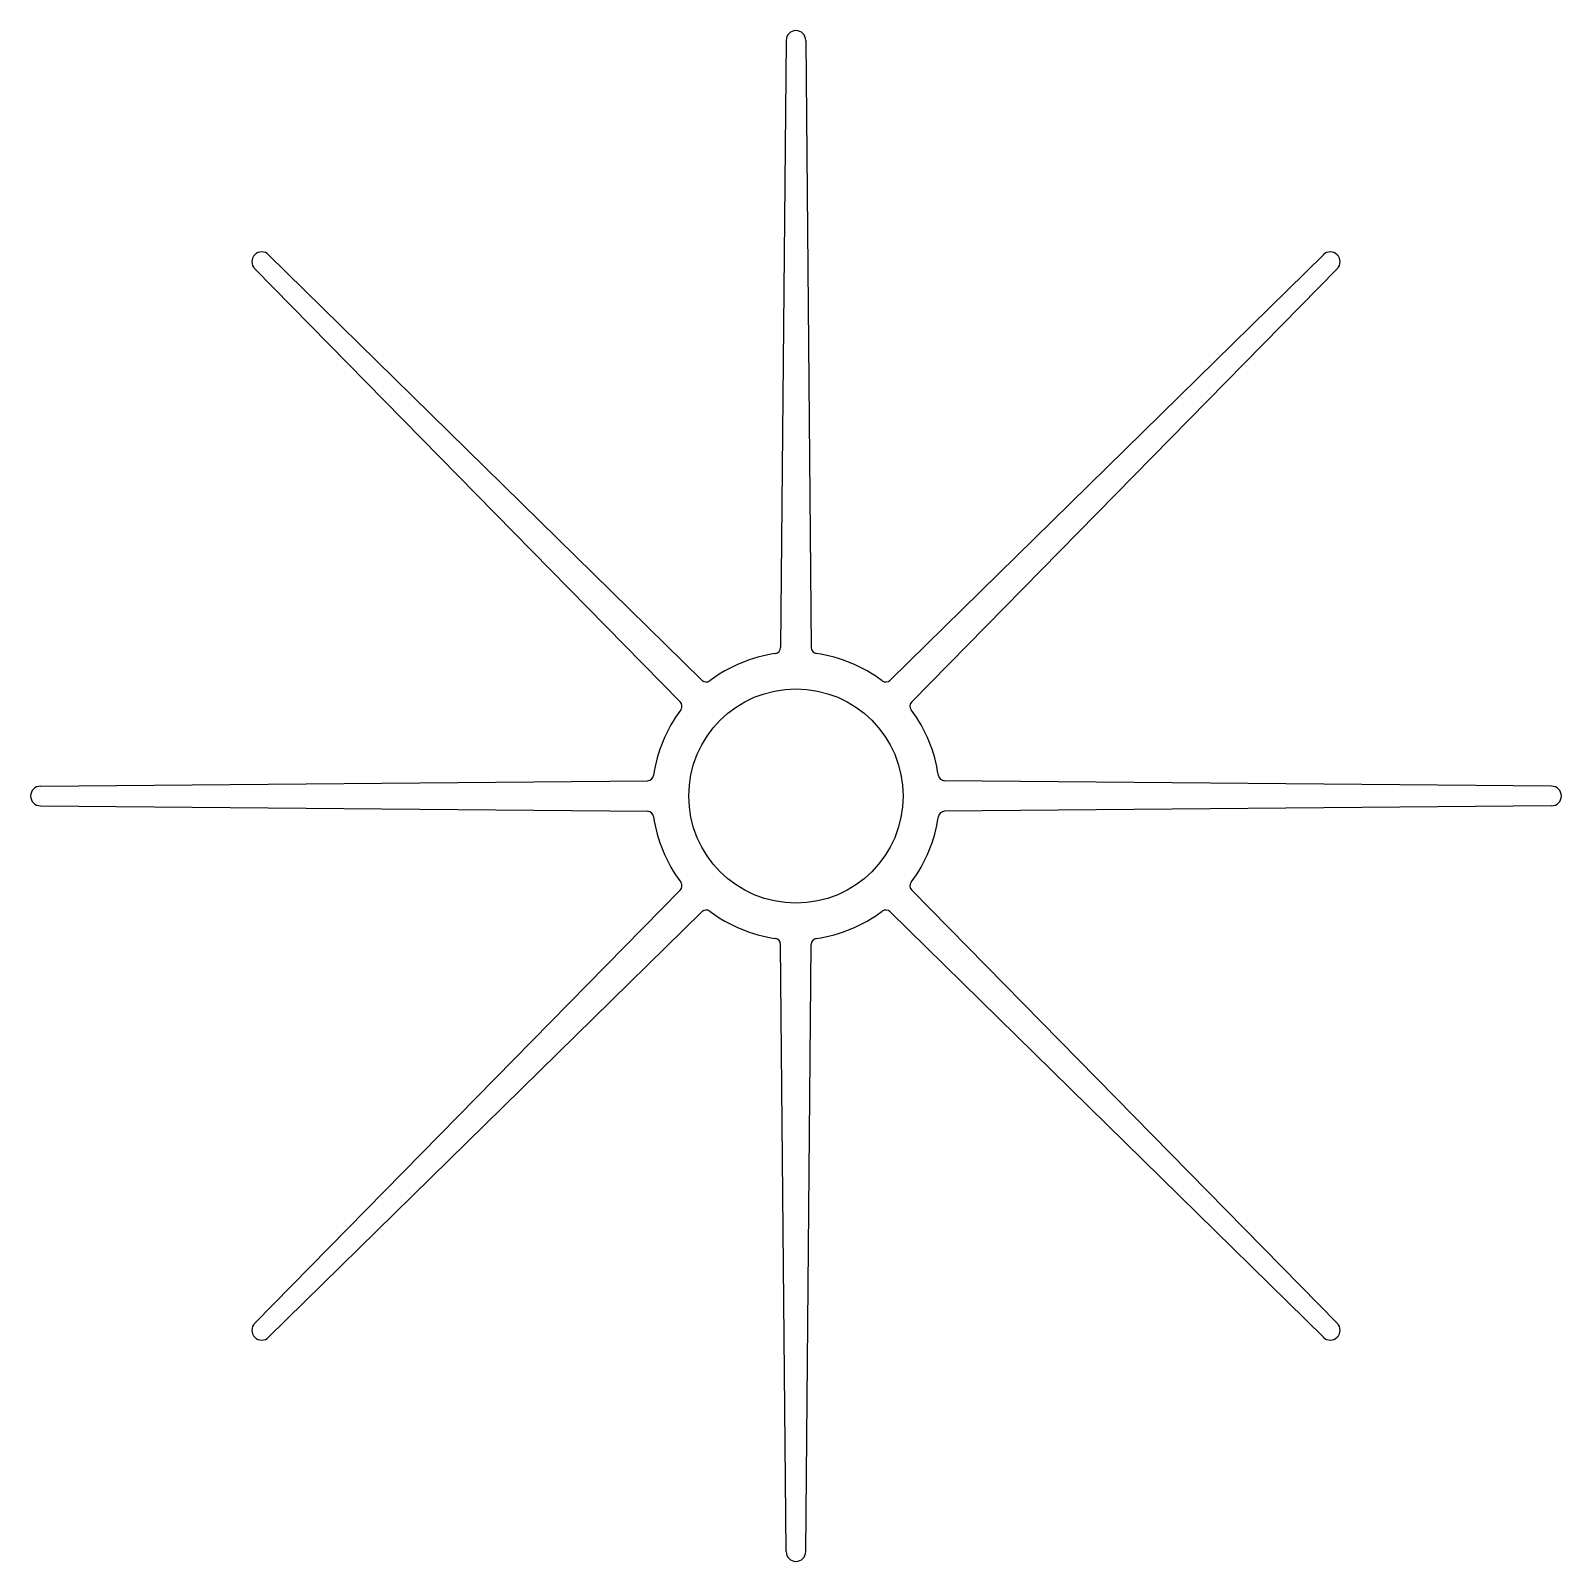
# Model space of a CAD drawing. Extents: x 655 to 780, y 770 to 895.
import ezdxf

# ---------------------------------------------------------------- set-up
doc = ezdxf.new("R2010")
doc.units = 0
doc.layers.get('0').update_dxf_attribs({"linetype": 'CONTINUOUS'})

msp = doc.modelspace()

# ---------------------------------------------------------------- linework, layer by layer
for p, q in [((717.05, 894.31), (716.6, 844.74)), ((718.65, 894.31), (719.1, 844.74)), ((674.79, 876.8), (710.16, 842.07)), ((760.92, 876.8), (725.54, 842.07)), ((673.66, 875.67), (708.4, 840.3)), ((762.05, 875.67), (727.31, 840.3)), ((656.15, 833.41), (705.73, 833.86)), ((779.55, 833.41), (729.98, 833.86)), ((656.15, 831.81), (705.73, 831.36)), ((779.55, 831.81), (729.98, 831.36)), ((673.66, 789.55), (708.4, 824.92)), ((762.05, 789.55), (727.31, 824.92)), ((674.79, 788.42), (710.16, 823.15)), ((760.92, 788.42), (725.54, 823.15)), ((717.05, 770.91), (716.6, 820.49)), ((718.65, 770.91), (719.1, 820.49))]:
    msp.add_line(p, q)
msp.add_circle((717.85, 832.61), 8.75)
for centre, radius, start, end in [((717.85, 894.31), 0.8, 0, 180), ((674.22, 876.24), 0.8, 45, 225), ((761.48, 876.24), 0.8, 315, 135), ((717.85, 832.61), 11.75, 98.2132, 126.7868), ((716.1, 844.74), 0.5, 278.2132, 0), ((719.6, 844.74), 0.5, 180, 261.7868), ((717.85, 832.61), 11.75, 53.2132, 81.7868), ((710.52, 842.42), 0.5, 225, 306.7868), ((725.19, 842.42), 0.5, 233.2132, 315), ((708.04, 839.95), 0.5, 323.2132, 45), ((727.66, 839.95), 0.5, 135, 216.7868), ((717.85, 832.61), 11.75, 143.2132, 171.7868), ((717.85, 832.61), 11.75, 8.2132, 36.7868), ((705.73, 834.36), 0.5, 270, 351.7868), ((729.98, 834.36), 0.5, 188.2132, 270), ((656.15, 832.61), 0.8, 90, 270), ((779.55, 832.61), 0.8, 270, 90), ((705.73, 830.86), 0.5, 8.2132, 90), ((729.98, 830.86), 0.5, 90, 171.7868), ((717.85, 832.61), 11.75, 188.2132, 216.7868), ((717.85, 832.61), 11.75, 323.2132, 351.7868), ((708.04, 825.27), 0.5, 315, 36.7868), ((727.66, 825.27), 0.5, 143.2132, 225), ((710.52, 822.8), 0.5, 53.2132, 135), ((717.85, 832.61), 11.75, 233.2132, 261.7868), ((717.85, 832.61), 11.75, 278.2132, 306.7868), ((725.19, 822.8), 0.5, 45, 126.7868), ((716.1, 820.49), 0.5, 0, 81.7868), ((719.6, 820.49), 0.5, 98.2132, 180), ((674.22, 788.98), 0.8, 135, 315), ((761.48, 788.98), 0.8, 225, 45), ((717.85, 770.91), 0.8, 180, 0)]:
    msp.add_arc(centre, radius, start, end)

doc.saveas('drawing.dxf')
